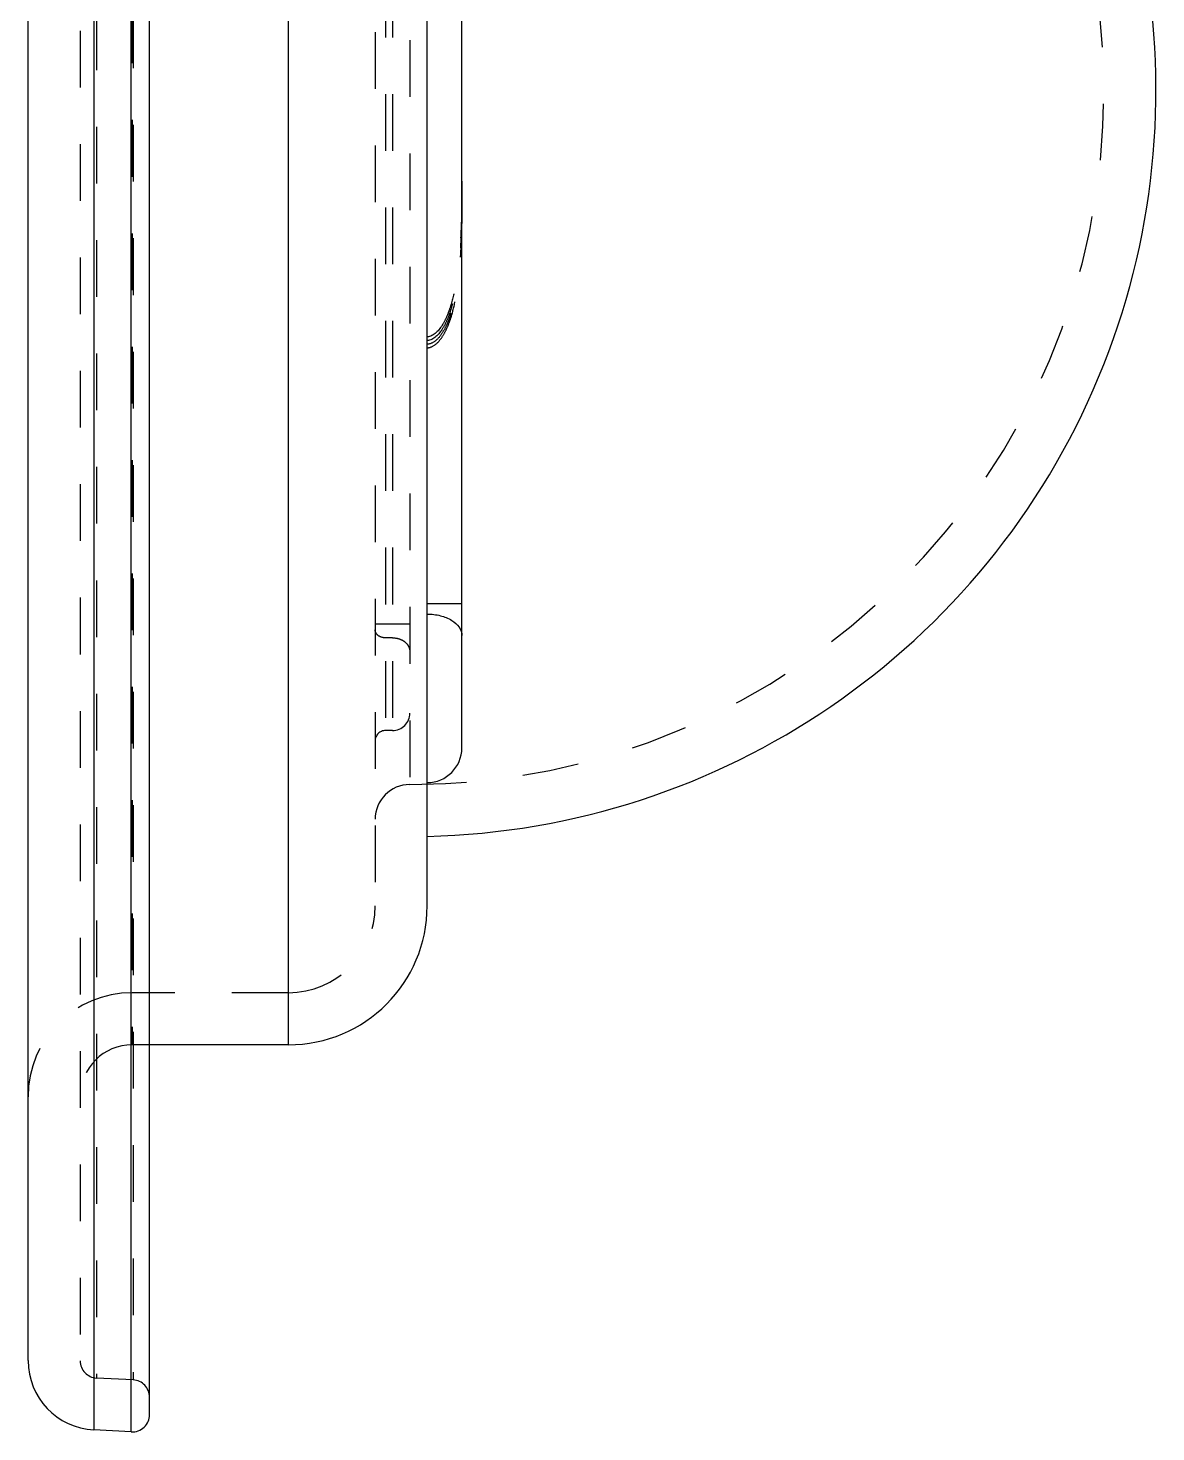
# Model space of a CAD drawing. Header units: millimetres. Extents: x -840 to 1682, y -9216 to -2117.
# Drawn here: x -127.96 to -95.46, y -2616.99 to -2576.53 of the extents above; entities that cross this region are included whole.
import ezdxf

# ---------------------------------------------------------------- set-up
doc = ezdxf.new("R2010")
doc.units = ezdxf.units.MM
doc.header["$LTSCALE"] = 16.335
doc.linetypes.add('HIDDEN', pattern=[0.2, 0.1, -0.1])
doc.layers.get('0').update_dxf_attribs({"linetype": 'CONTINUOUS'})
doc.layers.add('DEFAULT_2', color=8, linetype='HIDDEN')

msp = doc.modelspace()

# ---------------------------------------------------------------- linework, layer by layer
at = {"color": 7, "linetype": 'Continuous'}
for p, q in [((-124.99, -2616.987), (-124.99, -2404.675)), ((-126.068, -2404.732), (-126.068, -2616.931)), ((-124.463, -2616.488), (-124.463, -2405.175)), ((-127.963, -2614.933), (-127.963, -2406.729)), ((-120.463, -2605.831), (-120.463, -2415.831)), ((-116.463, -2601.831), (-116.463, -2419.831)), ((-115.463, -2597.275), (-115.463, -2553.557)), ((-116.463, -2593.11), (-115.463, -2593.11)), ((-120.463, -2605.831), (-124.463, -2605.831)), ((-124.99, -2616.987), (-126.068, -2616.931))]:
    msp.add_line(p, q, dxfattribs=at)
for centre, radius, start, end in [((-116.963, -2578.331), 21.5, 271.3326, 43.4707), ((-116.463, -2597.275), 1, 270, 0), ((-120.463, -2601.831), 4, 270, 0), ((-125.963, -2614.933), 2, 180, 267), ((-124.963, -2616.488), 0.5, 267, 360)]:
    msp.add_arc(centre, radius, start, end, dxfattribs=at)
msp.add_open_spline([(-116.463, -2593.419), (-116.335, -2593.419), (-116.088, -2593.448), (-115.764, -2593.575), (-115.529, -2593.772), (-115.463, -2593.955), (-115.463, -2594.038)], degree=3, knots=[0, 0, 0, 0, 0.301066, 0.575173, 0.805836, 1, 1, 1, 1], dxfattribs=at)
at = {"layer": 'DEFAULT_2', "color": 8, "linetype": 'HIDDEN'}
for p, q in [((-125.99, -2406.228), (-125.99, -2615.435)), ((-124.937, -2406.173), (-124.937, -2615.49)), ((-126.463, -2406.727), (-126.463, -2614.935)), ((-124.963, -2415.831), (-124.963, -2605.831)), ((-117.963, -2419.831), (-117.963, -2601.831)), ((-116.963, -2423.331), (-116.963, -2598.331)), ((-117.663, -2424.888), (-117.663, -2596.775)), ((-117.463, -2424.888), (-117.463, -2596.775)), ((-116.963, -2593.714), (-117.963, -2593.714)), ((-117.463, -2594.104), (-117.663, -2594.104)), ((-117.463, -2596.775), (-117.663, -2596.775)), ((-120.463, -2604.331), (-124.963, -2604.331)), ((-124.463, -2605.831), (-124.963, -2605.831)), ((-124.937, -2615.49), (-125.99, -2615.435))]:
    msp.add_line(p, q, dxfattribs=at)
for centre, radius, start, end in [((-116.963, -2578.331), 20, 270, 90), ((-117.463, -2596.275), 0.5, 270, 0), ((-117.663, -2597.075), 0.3, 90, 180), ((-116.963, -2599.331), 1, 90, 180), ((-120.463, -2601.831), 2.5, 270, 0), ((-124.963, -2607.331), 3, 90, 180), ((-124.963, -2607.331), 1.5, 90, 180), ((-125.963, -2614.935), 0.5, 180, 267), ((-124.963, -2615.989), 0.5, 0, 87)]:
    msp.add_arc(centre, radius, start, end, dxfattribs=at)
for points, knots in [([(-115.463, -2580.942), (-115.463, -2581.346), (-115.471, -2582.151), (-115.527, -2583.154), (-115.637, -2583.944), (-115.745, -2584.427), (-115.877, -2584.803), (-116.038, -2585.147), (-116.27, -2585.416), (-116.463, -2585.43)], [0, 0, 0, 0, 0.253969, 0.505497, 0.630259, 0.754379, 0.816329, 0.878326, 1, 1, 1, 1]), ([(-115.463, -2581.236), (-115.463, -2581.625), (-115.472, -2582.399), (-115.532, -2583.363), (-115.645, -2584.121), (-115.754, -2584.585), (-115.886, -2584.944), (-116.047, -2585.274), (-116.277, -2585.525), (-116.463, -2585.538)], [0, 0, 0, 0, 0.253843, 0.505201, 0.629895, 0.753983, 0.815944, 0.877983, 1, 1, 1, 1]), ([(-115.463, -2581.502), (-115.463, -2581.878), (-115.47, -2582.44), (-115.511, -2583.186), (-115.565, -2583.74), (-115.651, -2584.287), (-115.763, -2584.734), (-115.893, -2585.078), (-116.022, -2585.324), (-116.193, -2585.544), (-116.37, -2585.638), (-116.463, -2585.644)], [0, 0, 0, 0, 0.252911, 0.378471, 0.503369, 0.627606, 0.751274, 0.813051, 0.874937, 0.937224, 1, 1, 1, 1]), ([(-116.463, -2585.749), (-116.373, -2585.743), (-116.2, -2585.655), (-116.029, -2585.444), (-115.901, -2585.208), (-115.77, -2584.877), (-115.657, -2584.444), (-115.569, -2583.915), (-115.514, -2583.379), (-115.471, -2582.656), (-115.463, -2582.111), (-115.463, -2581.748)], [0, 0, 0, 0, 0.06294, 0.125317, 0.18725, 0.249044, 0.372694, 0.49688, 0.621712, 0.747203, 1, 1, 1, 1]), ([(-117.663, -2594.104), (-117.738, -2594.104), (-117.852, -2594.072), (-117.946, -2593.966), (-117.963, -2593.901), (-117.963, -2593.87)], [0, 0, 0, 0, 0.53651, 0.777489, 1, 1, 1, 1]), ([(-115.54, -2593.801), (-115.527, -2593.82), (-115.485, -2593.892), (-115.463, -2593.976), (-115.463, -2594.038)], [0, 0, 0, 0, 0.263809, 1, 1, 1, 1]), ([(-117.463, -2594.104), (-117.399, -2594.104), (-117.273, -2594.123), (-117.108, -2594.206), (-116.993, -2594.335), (-116.963, -2594.443), (-116.963, -2594.494)], [0, 0, 0, 0, 0.277353, 0.540029, 0.779189, 1, 1, 1, 1])]:
    msp.add_open_spline(points, degree=3, knots=knots, dxfattribs=at)

doc.saveas('drawing.dxf')
